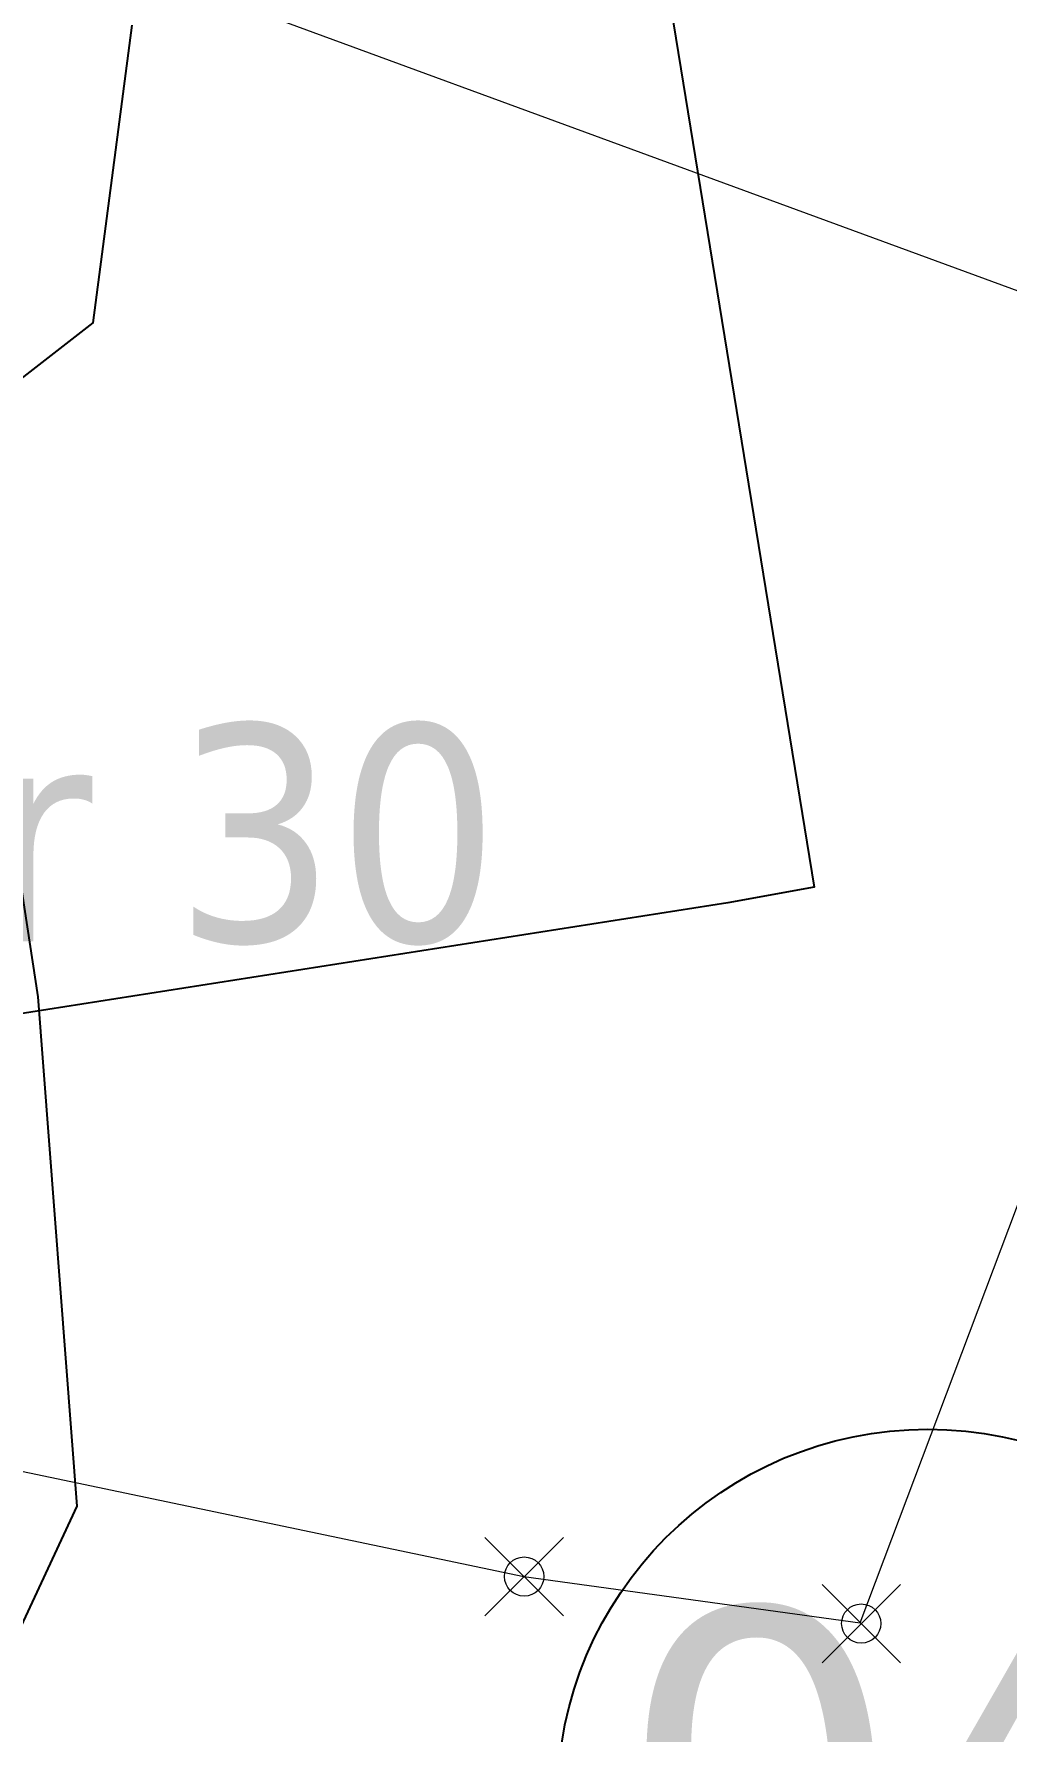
# Model space of a CAD drawing. Header units: metres. Extents: x 2 to 659295185, y -28 to 1124222152.
# Drawn here: x 655657.5 to 655781.5, y 1126123.3 to 1126339.9 of the extents above; entities that cross this region are included whole.
import ezdxf

# ---------------------------------------------------------------- set-up
doc = ezdxf.new("R2010")
doc.units = ezdxf.units.M
doc.header["$MEASUREMENT"] = 0
doc.header["$PDMODE"] = 35
doc.header["$PDSIZE"] = 5
doc.linetypes.add('DASHDOT', pattern=[1, 0.5, -0.25, 0, -0.25])
doc.linetypes.add('HIDDEN', pattern=[0.375, 0.25, -0.125])
for name, color, linetype in [('Cota', 3, 'CONTINUOUS'), ('Numero de manzana', 6, 'CONTINUOUS'), ('Parcelas', 140, 'CONTINUOUS'), ('TEXTOS', 7, 'CONTINUOUS')]:
    doc.layers.add(name, color=color, linetype=linetype)
doc.layers.add('LOCALES ASIGNADOS', color=41, linetype='DASHDOT', lineweight=0)
doc.layers.add('PARCELA', color=140, linetype='CONTINUOUS', lineweight=40)
doc.styles.add('ROMAN', font='verdana.ttf')
doc.styles.get("Standard").update_dxf_attribs({"font": 'tahoma.ttf'})

msp = doc.modelspace()

# ---------------------------------------------------------------- hatches: boundary and pattern name
at = {"layer": 'LOCALES ASIGNADOS'}
h = msp.add_hatch(color=256, dxfattribs=at)
edge = h.paths.add_edge_path()
edge.add_arc((219491.1056, 1054914.3756), 441878.9229, 9.308049718, 9.309563548, ccw=False)
edge.add_line((655551.8097, 1126384.9626), (655564.5398, 1126387.0492))
edge.add_line((655564.5398, 1126387.0492), (655562.5867, 1126398.9652))
edge.add_line((655562.5867, 1126398.9652), (655552.3922, 1126397.2942))
edge.add_line((655552.3922, 1126397.2942), (655552.4569, 1126396.8995))
edge.add_line((655552.4569, 1126396.8995), (655549.9212, 1126396.4839))

# ---------------------------------------------------------------- linework, layer by layer
at = {"layer": 'Cota', "lineweight": 0}
msp.add_lwpolyline([(655719.9766, 1126143.0158), (655762.8619, 1126137.0781), (655797.8742, 1126229.9604), (655794.0251, 1126302.9937), (655628.044, 1126363.9768), (655605.1617, 1126167.097), (655719.9766, 1126143.0158)], dxfattribs=at)
for p in [(655720, 1126143), (655763, 1126137)]:
    msp.add_point(p, dxfattribs=at)
at = {"layer": 'Numero de manzana', "lineweight": -2}
msp.add_circle((655771.4948, 1126114.5596), 47.2457, dxfattribs=at)
at = {"layer": 'PARCELA', "lineweight": -3}
msp.add_lwpolyline([(655656, 1126858), (655735, 1126366), (655757, 1126231), (655746, 1126229), (655644, 1126213), (655643, 1126218), (655619, 1126214), (655627, 1126166), (655601, 1126162), (655597, 1126150), (655584, 1126141), (655585, 1126140), (655591, 1126133), (655563, 1126107), (655603, 1126067), (655600, 1126056), (655362, 1126108), (655294, 1126522), (655249, 1126801)], dxfattribs=at)
msp.add_lwpolyline([(655656, 1126858), (655735, 1126366), (655757, 1126231), (655746, 1126229), (655644, 1126213), (655643, 1126218), (655619, 1126214), (655627, 1126166), (655601, 1126162), (655597, 1126150), (655584, 1126141), (655585, 1126140), (655591, 1126133), (655563, 1126107), (655603, 1126067), (655600, 1126056), (655362, 1126108), (655294, 1126522), (655249, 1126801)], dxfattribs=at)
msp.add_lwpolyline([(655656, 1126858), (655735, 1126366), (655757, 1126231), (655746, 1126229), (655644, 1126213), (655643, 1126218), (655619, 1126214), (655627, 1126166), (655601, 1126162), (655597, 1126150), (655584, 1126141), (655585, 1126140), (655591, 1126133), (655563, 1126107), (655603, 1126067), (655600, 1126056), (655362, 1126108), (655294, 1126522), (655249, 1126801)], dxfattribs=at)
msp.add_lwpolyline([(655656, 1126858), (655735, 1126366), (655757, 1126231), (655746, 1126229), (655644, 1126213), (655643, 1126218), (655619, 1126214), (655627, 1126166), (655601, 1126162), (655597, 1126150), (655584, 1126141), (655585, 1126140), (655591, 1126133), (655563, 1126107), (655603, 1126067), (655600, 1126056), (655362, 1126108), (655294, 1126522), (655249, 1126801)], dxfattribs=at)
at = {"layer": 'Parcelas', "lineweight": -3}
msp.add_lwpolyline([(655407, 1126373), (655419, 1126334), (655427, 1126311), (655450, 1126258), (655470, 1126227), (655488, 1126195), (655518, 1126139), (655542, 1126099), (655569, 1126079), (655592, 1126071), (655606, 1126082), (655630, 1126102), (655649, 1126122), (655663, 1126152), (655658, 1126217), (655647, 1126289), (655665, 1126303), (655670, 1126341)], dxfattribs=at)

# ---------------------------------------------------------------- texts
at = {"layer": 'Numero de manzana', "lineweight": -2, "style": 'ROMAN'}
msp.add_text('04', height=41.99533, rotation=3.491535, dxfattribs=at).set_placement((655733.1988, 1126095.9073))
at = {"layer": 'TEXTOS', "linetype": 'HIDDEN', "lineweight": 40, "insert": (655563.5762, 1126251.7646), "char_height": 27.69936, "width": 372.724773, "attachment_point": 1}
msp.add_mtext('sector 30', dxfattribs=at)

doc.saveas('drawing.dxf')
